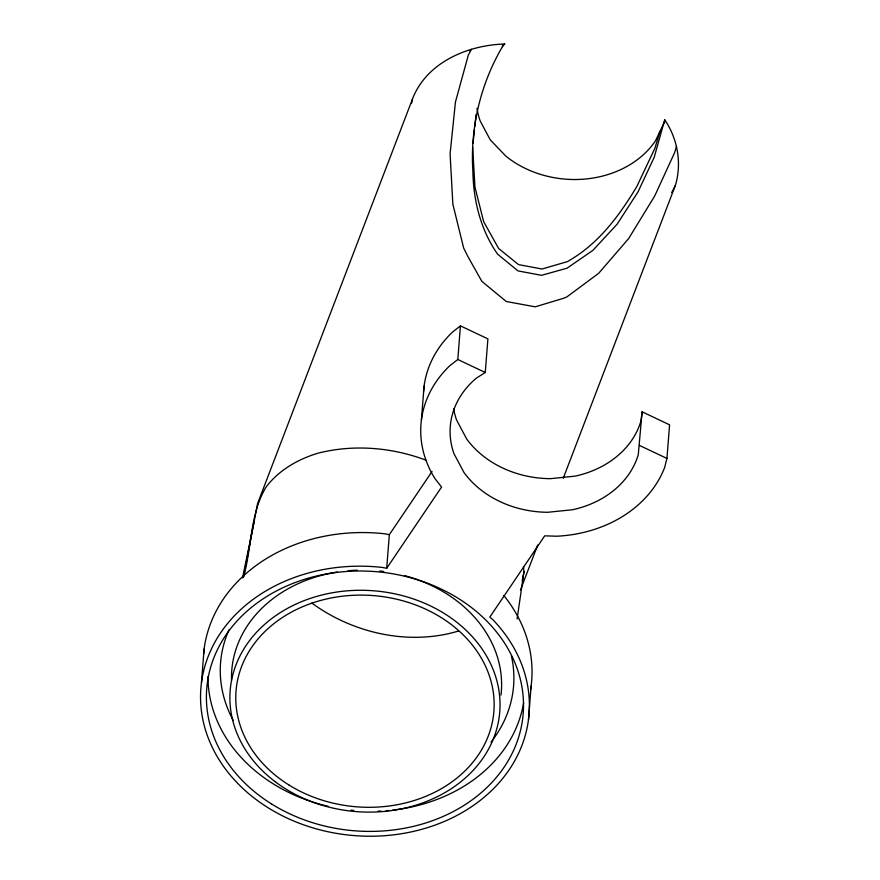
<?xml version="1.0" encoding="UTF-8"?>
<svg xmlns="http://www.w3.org/2000/svg" width="880" height="880" viewBox="0 0 880 880"><rect width="100%" height="100%" fill="white"/><g stroke="black" fill="none" stroke-linecap="round" stroke-linejoin="round"><path stroke-width="1.32" d="M201.465 682.671L204.105 649.055M453.651 408.727A95.524 78.254 4.5 0 0 456.61 420.079L466.708 439.032A95.524 78.254 4.5 0 0 550.506 478.665L575.113 476.135A95.524 78.254 4.5 0 0 640.915 421.102L642.125 411.818L669.581 424.82L666.941 458.425L664.631 467.511A124.916 102.322 4.5 0 1 556.732 536.217L544.709 535.832L489.83 617.078L492.91 619.729A164.593 134.827 4.5 0 1 431.607 826.298A164.593 134.827 4.5 0 1 202.521 717.915A164.593 134.827 4.5 0 1 382.404 567.446L386.694 568.293L389.345 534.677L432.036 471.482M421.421 419.848L424.072 386.243M386.694 568.293L441.584 487.036L434.984 478.621A124.916 102.322 4.5 0 1 449.691 365.827L457.798 359.491L460.449 325.875L487.905 338.866L485.265 372.482L476.388 378.125A95.524 78.254 4.5 0 0 453.97 453.684L464.068 472.637A95.524 78.254 4.5 0 0 547.855 512.281L572.473 509.751A95.524 78.254 4.5 0 0 638.264 454.707L642.125 411.818M563.255 478.247L675.334 185.504C682.055 163.416 677.666 138.798 664.73 119.812L654.192 157.311L638.077 191.785L617.111 224.213L592.878 250.382L567.072 268.18L541.519 275.33L517.99 270.897L497.64 254.21C480.733 230.12 473.385 200.728 472.901 171.567C470.019 128.238 480.425 84.073 502.48 46.629L502.579 45.364L504.713 44C467.654 45.078 426.415 62.348 412.412 99.176L257.565 503.613L243.452 577.192M528.462 719.73L531.113 686.114M664.356 123.123L664.73 119.812M473.066 143.121L474.485 129.514M474.771 126.797L476.058 114.543M517.11 618.992L523.963 571.725L523.501 566.61M243.518 576.95C252.032 547.327 249.766 513.986 266.09 487.058C278.894 470.096 297.737 459.393 317.79 453.233C353.452 444.136 391.721 447.26 426.019 460.185M411.664 103.081L412.412 99.176M522.225 580.833L523.963 571.725M242.55 577.907L254.1 521.84M660.055 131.197L654.907 148.258L636.911 186.362C619.751 215.072 599.214 242.968 569.833 260.161L567.589 261.569L542.014 269.016L518.496 264.594L498.641 248.49L483.802 221.925L483.01 219.087L474.947 187.099L472.637 147.213M676.489 146.432L674.619 152.647L654.709 195.976L628.694 238.513L598.675 273.306L566.775 296.978L563.552 298.298L535.238 306.823L506.275 301.51L481.866 281.38L467.929 256.586L463.65 248.028L452.848 204.149L450.098 153.736L455.466 101.926L468.369 54.945L471.35 49.291L469.964 50.82M520.498 589.941L537.702 545.006M664.455 121.946L655.49 140.789A95.524 78.254 4.5 0 1 505.901 156.189L490.259 139.865L480.161 120.912A95.524 78.254 4.5 0 1 476.993 108.284M671.682 192.599L675.334 185.504M502.48 46.629L504.713 44M460.449 325.875L452.331 332.211A124.916 102.322 4.5 0 0 423.544 391.556M458.414 631.059C408.958 645.942 353.1 633.292 311.872 603.097M389.345 534.677L385.044 533.83A164.593 134.827 4.5 0 0 203.544 654.302M457.798 359.491L485.265 372.482M639.474 445.434L666.941 458.425M503.778 595.441A164.593 134.827 4.5 0 1 530.53 690.03M511.346 655.688A146.96 120.384 4.5 0 1 490.974 742.159M233.266 720.445A146.96 120.384 4.5 0 1 229.075 629.64M231.528 680.526A135.201 110.748 4.5 0 1 337.414 572.022M348.029 570.735A135.201 110.748 4.5 0 1 357.291 570.185M379.786 571.043A135.201 110.748 4.5 0 1 383.757 571.516M404.481 575.608A135.201 110.748 4.5 0 1 418.253 579.942M419.463 580.393A135.201 110.748 4.5 0 1 500.995 695.09M523.611 702.878A158.719 130.009 4.5 0 1 392.876 810.051M388.861 810.458A158.719 130.009 4.5 0 1 386.177 810.678M380.809 811.019A158.719 130.009 4.5 0 1 378.125 811.129M353.76 810.425A158.719 130.009 4.5 0 1 351.065 810.161M328.405 806.377A158.719 130.009 4.5 0 1 207.988 676.566M288.86 784.938A129.327 105.941 4.5 0 0 493.427 715.759A129.327 105.941 4.5 0 0 312.598 602.91A129.327 105.941 4.5 0 0 288.86 784.938M271.568 803.968A158.719 130.009 4.5 0 0 522.621 719.07A158.719 130.009 4.5 0 0 300.696 580.569A158.719 130.009 4.5 0 0 271.568 803.968M274.912 781.506A135.201 110.748 4.5 0 0 497.167 727.309A135.201 110.748 4.5 0 0 322.806 594.781A135.201 110.748 4.5 0 0 274.912 781.506"/></g></svg>
